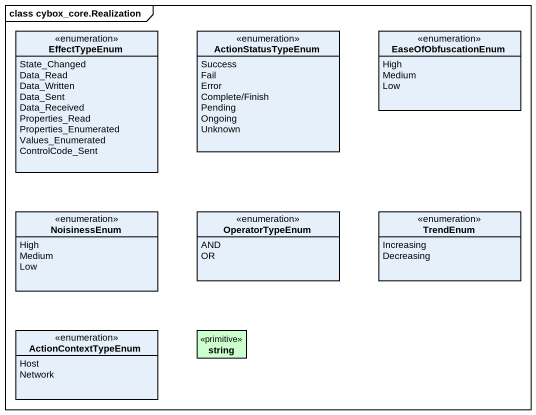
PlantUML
@startuml
mainframe class cybox_core.Realization
hide circle
hide empty members
enum EffectTypeEnum {
  State_Changed
  Data_Read
  Data_Written
  Data_Sent
  Data_Received
  Properties_Read
  Properties_Enumerated
  Values_Enumerated
  ControlCode_Sent
}
enum ActionStatusTypeEnum {
  Success
  Fail
  Error
  Complete/Finish
  Pending
  Ongoing
  Unknown
}
enum EaseOfObfuscationEnum {
  High
  Medium
  Low
}
enum NoisinessEnum {
  High
  Medium
  Low
}
enum OperatorTypeEnum {
  AND
  OR
}
enum TrendEnum {
  Increasing
  Decreasing
}
enum ActionContextTypeEnum {
  Host
  Network
}
class string <<primitive>> #CCFFCC
@enduml
